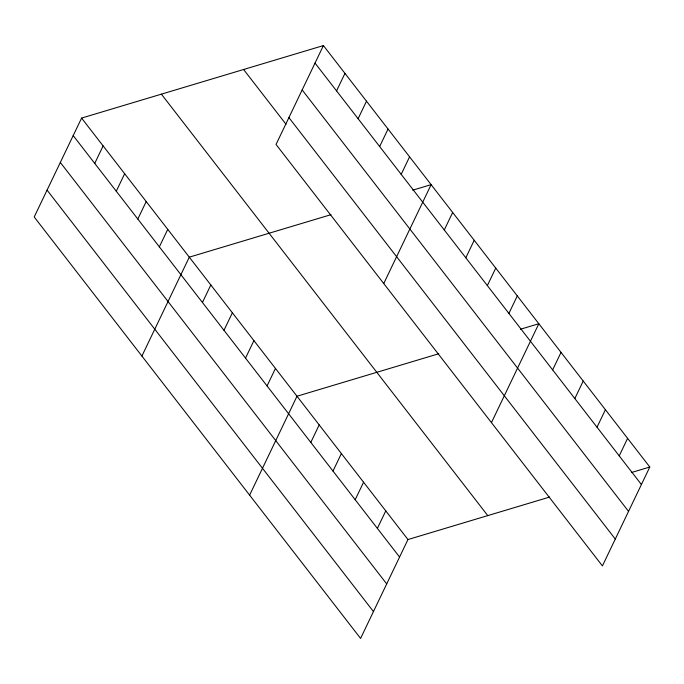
<?xml version="1.0" encoding="UTF-8"?>
<svg xmlns="http://www.w3.org/2000/svg" width="684" height="684" viewBox="0 0 684 684"><rect width="100%" height="100%" fill="white"/><g stroke="black" fill="none" stroke-linecap="round" stroke-linejoin="round"><path stroke-width="1.03" d="M323.412 45.571L276.037 144.461L602.416 565.916L649.8 467.018L323.412 45.571L81.584 118.084L34.2 216.982L360.588 638.428L407.963 539.539L549.697 497.037M94.734 163.416L103.122 145.906M116.271 191.229L124.668 173.719M137.817 219.042L146.205 201.532M159.355 246.856L167.751 229.354M141.904 356.056L189.288 257.167L331.013 214.665M202.438 302.49L210.826 284.98M336.571 90.895L344.958 73.385M223.984 330.304L232.372 312.793M358.108 118.708L366.496 101.198M245.522 358.125L253.909 340.615M379.654 146.53L388.042 129.019M267.068 385.938L275.455 368.428M401.192 174.343L409.579 156.833M249.617 495.139L296.993 396.241L438.726 353.748M383.741 283.544L431.125 184.646L412.708 190.169M310.801 442.411L319.189 424.901M444.275 229.969L452.663 212.468M332.997 471.071L341.384 453.56M465.813 257.791L474.209 240.281M355.193 499.73L363.58 482.22M487.359 285.604L495.746 268.094M377.38 528.39L385.776 510.88M508.896 313.417L517.292 295.907M491.445 422.618L538.83 323.729L520.413 329.252M552.638 369.89L561.025 352.388M574.825 398.55L583.221 381.039M597.021 427.209L605.408 409.699M619.217 455.869L627.604 438.359M631.383 472.541L649.8 467.018M315.025 63.082L641.412 484.529M302.157 89.937L628.545 511.384M288.904 117.605L615.284 539.052M243.607 69.503L286.04 124.291M161.39 94.153L487.769 515.608M81.584 118.084L407.963 539.539M73.197 135.594L399.576 557.05M60.329 162.45L386.708 583.905M47.068 190.126L373.455 611.573"/></g></svg>
